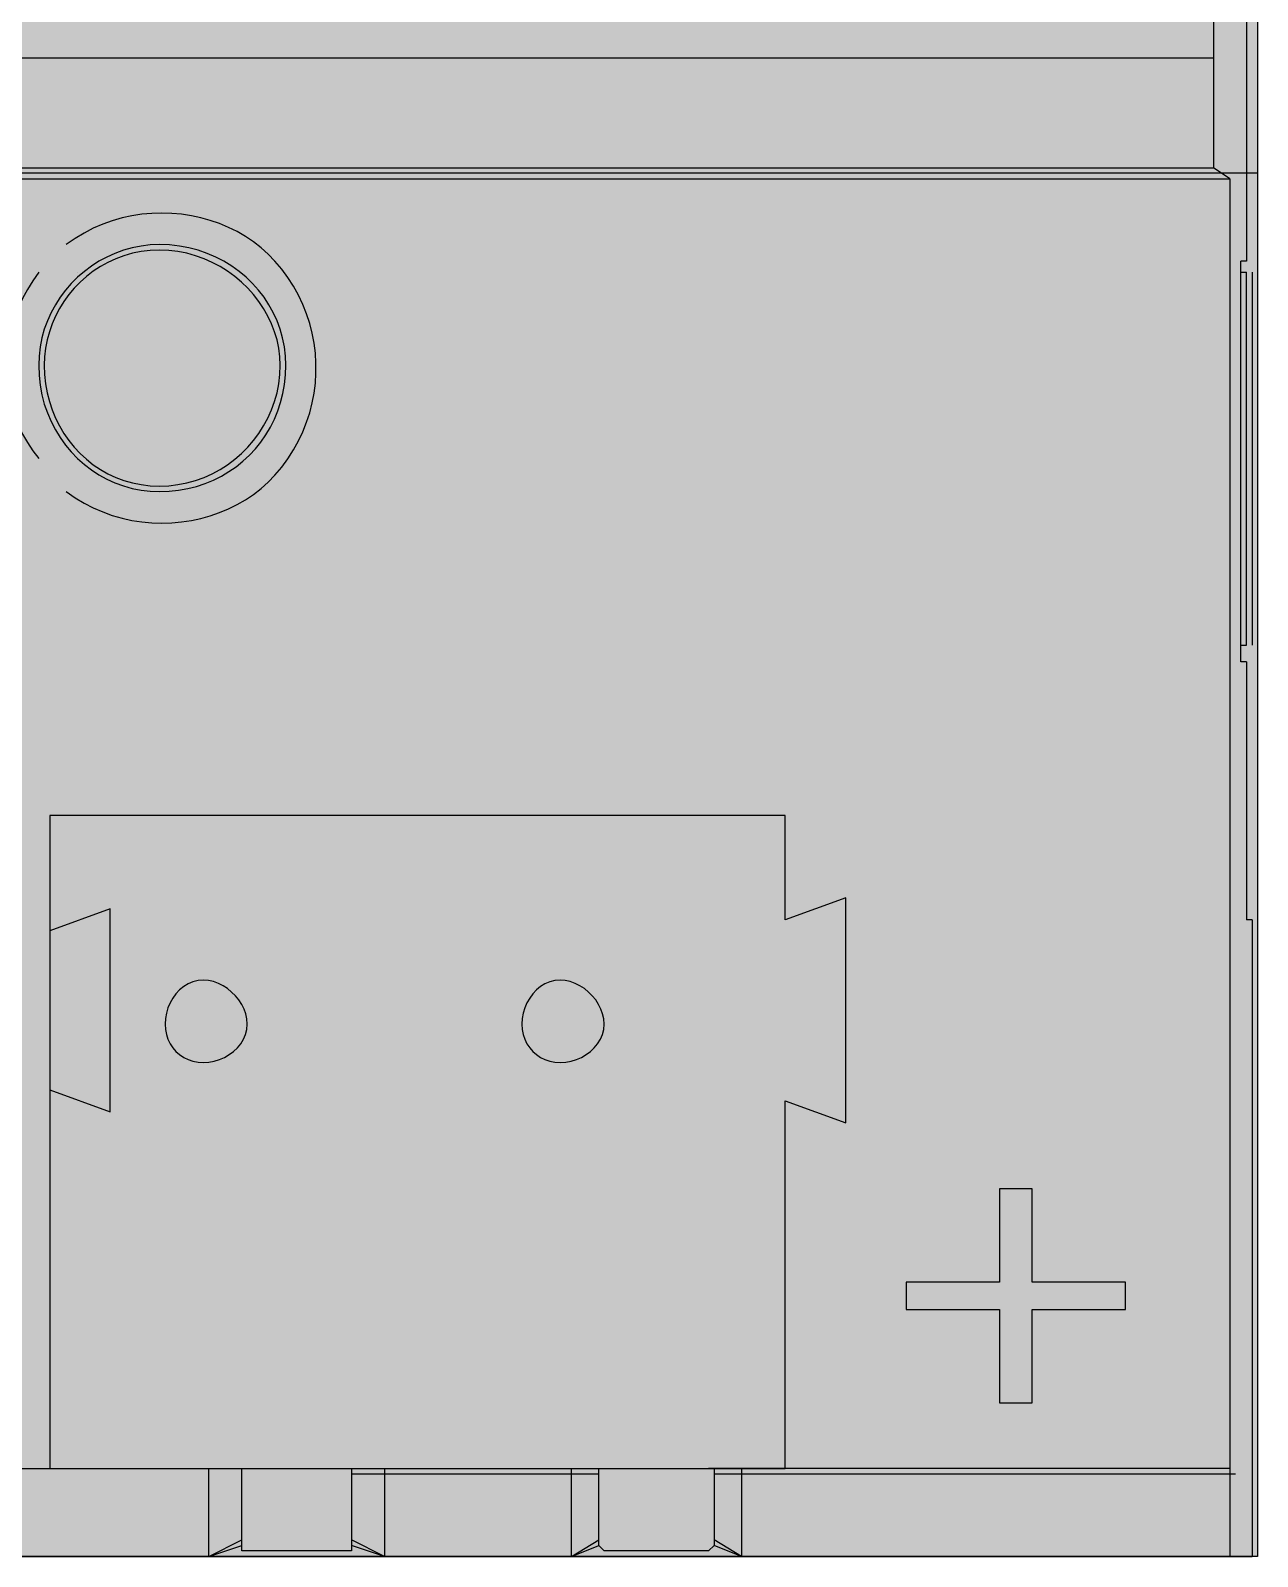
# Model space of a CAD drawing. Header units: millimetres. Extents: x 0 to 966, y -664 to 90.
# Drawn here: x 52.28 to 72, y -260 to -235.47 of the extents above; entities that cross this region are included whole.
import ezdxf

# ---------------------------------------------------------------- set-up
doc = ezdxf.new("R2010")
doc.units = ezdxf.units.MM
for name, color, linetype in [('HDL_BODY', 7, 'Continuous'), ('HDL_COLOUR', 7, 'Continuous'), ('HDL_DETAIL', 7, 'Continuous'), ('HDL_PRINT', 7, 'Continuous')]:
    doc.layers.add(name, color=color, linetype=linetype)

# ---------------------------------------------------------------- blocks, each defined once
blk = doc.blocks.new('M_R4.10.1_FRONT')
at = {"layer": 'HDL_BODY', "true_color": 0x202126}
blk.add_hatch(color=250, dxfattribs=at).paths.add_polyline_path([(0, 0), (72, 0), (72, 90), (0, 90)])
at = {"layer": 'HDL_BODY', "true_color": 0x2a2a30}
blk.add_hatch(color=250, dxfattribs=at).paths.add_polyline_path([(0.4, 20.52), (71.6, 20.52), (71.6, 68.31), (0.4, 68.31)])
at = {"layer": 'HDL_BODY', "true_color": 0x23242a}
blk.add_hatch(color=250, dxfattribs=at).paths.add_polyline_path([(0.4, 0.5), (71.6, 0.5), (71.6, 19.8), (0.4, 19.8)])
at = {"layer": 'HDL_COLOUR', "true_color": 0x232529}
for points in [[(56.383, 19.148), (56.377, 19.298), (56.359, 19.445), (56.33, 19.589), (56.291, 19.729), (56.241, 19.864), (56.181, 19.996), (56.111, 20.122), (56.032, 20.242), (55.944, 20.356), (55.848, 20.464), (55.744, 20.565), (55.632, 20.658), (55.513, 20.744), (55.388, 20.821), (55.256, 20.889), (55.118, 20.948), (54.974, 20.998), (54.825, 21.037), (54.672, 21.065), (54.514, 21.083), (54.352, 21.089), (54.202, 21.083), (54.055, 21.065), (53.911, 21.037), (53.771, 20.998), (53.636, 20.948), (53.504, 20.889), (53.378, 20.821), (53.258, 20.744), (53.144, 20.658), (53.036, 20.565), (52.935, 20.464), (52.841, 20.356), (52.756, 20.242), (52.679, 20.122), (52.61, 19.996), (52.551, 19.864), (52.501, 19.729), (52.462, 19.589), (52.434, 19.445), (52.416, 19.298), (52.41, 19.148), (52.416, 18.986), (52.434, 18.828), (52.462, 18.674), (52.501, 18.525), (52.551, 18.382), (52.61, 18.244), (52.679, 18.112), (52.756, 17.986), (52.841, 17.867), (52.935, 17.756), (53.036, 17.652), (53.144, 17.556), (53.258, 17.468), (53.378, 17.389), (53.504, 17.32), (53.636, 17.26), (53.771, 17.21), (53.911, 17.17), (54.055, 17.142), (54.202, 17.124), (54.352, 17.118), (54.506, 17.124), (54.657, 17.14), (54.805, 17.166), (54.947, 17.202), (55.085, 17.248), (55.219, 17.303), (55.346, 17.366), (55.469, 17.439), (55.585, 17.519), (55.694, 17.607), (55.797, 17.703), (55.893, 17.806), (55.981, 17.915), (56.062, 18.031), (56.134, 18.153), (56.198, 18.281), (56.253, 18.414), (56.299, 18.552), (56.335, 18.695), (56.361, 18.842), (56.377, 18.993), (56.383, 19.148)], [(56.293, 19.148), (56.287, 19.286), (56.27, 19.422), (56.241, 19.556), (56.202, 19.687), (56.153, 19.815), (56.094, 19.939), (56.025, 20.059), (55.948, 20.175), (55.863, 20.284), (55.77, 20.388), (55.669, 20.486), (55.561, 20.577), (55.447, 20.66), (55.326, 20.736), (55.2, 20.803), (55.069, 20.861), (54.933, 20.91), (54.793, 20.949), (54.649, 20.977), (54.502, 20.995), (54.352, 21.001), (54.203, 20.995), (54.057, 20.977), (53.916, 20.949), (53.78, 20.91), (53.648, 20.861), (53.522, 20.803), (53.402, 20.736), (53.287, 20.66), (53.179, 20.577), (53.077, 20.486), (52.983, 20.388), (52.896, 20.284), (52.816, 20.175), (52.745, 20.059), (52.682, 19.939), (52.627, 19.815), (52.582, 19.687), (52.547, 19.556), (52.521, 19.422), (52.505, 19.286), (52.499, 19.148), (52.505, 18.998), (52.521, 18.851), (52.547, 18.707), (52.582, 18.567), (52.627, 18.431), (52.682, 18.3), (52.745, 18.174), (52.816, 18.053), (52.896, 17.939), (52.983, 17.831), (53.077, 17.73), (53.179, 17.637), (53.287, 17.551), (53.402, 17.474), (53.522, 17.406), (53.648, 17.347), (53.78, 17.298), (53.916, 17.258), (54.057, 17.23), (54.203, 17.212), (54.352, 17.206), (54.502, 17.212), (54.649, 17.23), (54.793, 17.258), (54.933, 17.298), (55.069, 17.347), (55.2, 17.406), (55.326, 17.474), (55.447, 17.551), (55.561, 17.637), (55.669, 17.73), (55.77, 17.831), (55.863, 17.939), (55.948, 18.053), (56.025, 18.174), (56.094, 18.3), (56.153, 18.431), (56.202, 18.567), (56.241, 18.707), (56.27, 18.851), (56.287, 18.998), (56.293, 19.148)]]:
    blk.add_hatch(color=250, dxfattribs=at).paths.add_polyline_path(points)
at = {"layer": 'HDL_COLOUR', "true_color": 0x111316}
blk.add_hatch(color=250, dxfattribs=at).paths.add_polyline_path([(52.589, 1.412), (58.5, 1.412), (58.5, 11.912), (52.589, 11.912)])
at = {"layer": 'HDL_COLOUR', "true_color": 0xb7262f}
blk.add_hatch(color=242, dxfattribs=at).paths.add_polyline_path([(58.5, 1.412), (64.411, 1.412), (64.411, 11.912), (58.5, 11.912)])
at = {"layer": 'HDL_COLOUR', "true_color": 0x18191d}
for points in [[(55.763, 8.559), (55.757, 8.641), (55.74, 8.721), (55.711, 8.799), (55.674, 8.875), (55.627, 8.947), (55.573, 9.013), (55.512, 9.074), (55.445, 9.129), (55.374, 9.175), (55.298, 9.213), (55.22, 9.242), (55.139, 9.259), (55.057, 9.265), (54.972, 9.258), (54.89, 9.238), (54.813, 9.205), (54.741, 9.161), (54.676, 9.107), (54.617, 9.045), (54.566, 8.975), (54.523, 8.899), (54.488, 8.819), (54.462, 8.734), (54.446, 8.647), (54.441, 8.559), (54.446, 8.473), (54.462, 8.391), (54.488, 8.314), (54.523, 8.242), (54.566, 8.177), (54.617, 8.118), (54.676, 8.067), (54.741, 8.023), (54.813, 7.988), (54.89, 7.963), (54.972, 7.947), (55.057, 7.942), (55.146, 7.947), (55.233, 7.963), (55.317, 7.988), (55.398, 8.023), (55.474, 8.067), (55.543, 8.118), (55.605, 8.177), (55.659, 8.242), (55.703, 8.314), (55.736, 8.391), (55.756, 8.473), (55.763, 8.559)], [(61.499, 8.559), (61.493, 8.641), (61.475, 8.721), (61.447, 8.799), (61.409, 8.875), (61.363, 8.947), (61.308, 9.013), (61.247, 9.074), (61.181, 9.129), (61.109, 9.175), (61.033, 9.213), (60.955, 9.242), (60.874, 9.259), (60.793, 9.265), (60.707, 9.258), (60.625, 9.238), (60.548, 9.205), (60.477, 9.161), (60.412, 9.107), (60.353, 9.045), (60.302, 8.975), (60.258, 8.899), (60.223, 8.819), (60.198, 8.734), (60.182, 8.647), (60.176, 8.559), (60.182, 8.473), (60.198, 8.391), (60.223, 8.314), (60.258, 8.242), (60.302, 8.177), (60.353, 8.118), (60.412, 8.067), (60.477, 8.023), (60.548, 7.988), (60.625, 7.963), (60.707, 7.947), (60.793, 7.942), (60.881, 7.947), (60.968, 7.963), (61.053, 7.988), (61.133, 8.023), (61.209, 8.067), (61.279, 8.118), (61.341, 8.177), (61.394, 8.242), (61.438, 8.314), (61.471, 8.391), (61.492, 8.473), (61.499, 8.559)]]:
    blk.add_hatch(color=250, dxfattribs=at).paths.add_polyline_path(points)
at = {"layer": 'HDL_PRINT', "true_color": 0xdee1e9}
h = blk.add_hatch(color=254, dxfattribs=at)
h.paths.add_polyline_path([(52.499, 13.06), (52.499, 14.824), (53.116, 14.824), (53.161, 14.824), (53.205, 14.824), (53.249, 14.824), (53.294, 14.824), (53.337, 14.824), (53.381, 14.824), (53.419, 14.791), (53.457, 14.766), (53.496, 14.745), (53.533, 14.726), (53.571, 14.706), (53.609, 14.681), (53.646, 14.648), (53.684, 14.61), (53.72, 14.572), (53.754, 14.534), (53.782, 14.496), (53.805, 14.459), (53.819, 14.421), (53.825, 14.383), (53.853, 14.321), (53.875, 14.264), (53.89, 14.212), (53.9, 14.162), (53.906, 14.112), (53.91, 14.06), (53.911, 14.004), (53.911, 13.942), (53.911, 13.899), (53.911, 13.849), (53.911, 13.794), (53.911, 13.737), (53.911, 13.682), (53.911, 13.631), (53.911, 13.589), (53.879, 13.551), (53.854, 13.513), (53.834, 13.475), (53.815, 13.438), (53.794, 13.4), (53.769, 13.362), (53.735, 13.324), (53.73, 13.291), (53.716, 13.266), (53.693, 13.245), (53.665, 13.226), (53.632, 13.206), (53.596, 13.181), (53.56, 13.148), (53.553, 13.147), (53.533, 13.144), (53.504, 13.137), (53.467, 13.122), (53.425, 13.097), (53.381, 13.06), (53.337, 13.06), (53.294, 13.06), (53.249, 13.06), (53.205, 13.06), (53.161, 13.06), (53.116, 13.06), (52.499, 13.06)])
h.paths.add_polyline_path([(52.675, 13.236), (53.116, 13.236), (53.154, 13.236), (53.192, 13.238), (53.23, 13.243), (53.268, 13.252), (53.306, 13.268), (53.344, 13.291), (53.381, 13.324), (53.39, 13.325), (53.412, 13.33), (53.439, 13.343), (53.461, 13.369), (53.47, 13.412), (53.508, 13.418), (53.544, 13.432), (53.577, 13.454), (53.605, 13.482), (53.627, 13.515), (53.641, 13.551), (53.646, 13.589), (53.646, 13.631), (53.646, 13.682), (53.646, 13.737), (53.646, 13.794), (53.646, 13.849), (53.646, 13.899), (53.646, 13.942), (53.646, 14.008), (53.645, 14.073), (53.641, 14.136), (53.635, 14.195), (53.625, 14.251), (53.609, 14.302), (53.588, 14.346), (53.56, 14.383), (53.554, 14.42), (53.54, 14.456), (53.517, 14.489), (53.489, 14.518), (53.455, 14.54), (53.419, 14.554), (53.381, 14.56), (53.343, 14.564), (53.304, 14.577), (53.262, 14.594), (53.214, 14.613), (53.161, 14.63), (53.1, 14.643), (53.029, 14.648), (52.675, 14.648), (52.675, 13.236)])
at = {"layer": 'HDL_DETAIL', "color": 251, "true_color": 0x52555c}
for points in [[(0, 90), (72, 90), (72, 0), (0, 0), (0, 90)], [(0, 67.677), (72, 67.677), (72, 22.236), (0, 22.236), (0, 67.677)], [(71.293, 24.089), (71.293, 24.089)], [(71.823, 23.118), (71.823, 23.118)], [(71.293, 22.324), (71.293, 22.324)], [(71.293, 22.324), (71.293, 22.324)], [(71.558, 22.148), (71.558, 22.148)], [(71.558, 22.148), (71.558, 22.148)], [(71.558, 22.148), (71.558, 22.148)], [(56.383, 19.148), (56.377, 19.298), (56.359, 19.445), (56.33, 19.589), (56.291, 19.729), (56.241, 19.864), (56.181, 19.996), (56.111, 20.122), (56.032, 20.242), (55.944, 20.356), (55.848, 20.464), (55.744, 20.565), (55.632, 20.658), (55.513, 20.744), (55.388, 20.821), (55.256, 20.889), (55.118, 20.948), (54.974, 20.998), (54.825, 21.037), (54.672, 21.065), (54.514, 21.083), (54.352, 21.089), (54.202, 21.083), (54.055, 21.065), (53.911, 21.037), (53.771, 20.998), (53.636, 20.948), (53.504, 20.889), (53.378, 20.821), (53.258, 20.744), (53.144, 20.658), (53.036, 20.565), (52.935, 20.464), (52.841, 20.356), (52.756, 20.242), (52.679, 20.122), (52.61, 19.996), (52.551, 19.864), (52.501, 19.729), (52.462, 19.589), (52.434, 19.445), (52.416, 19.298), (52.41, 19.148), (52.416, 18.986), (52.434, 18.828), (52.462, 18.674), (52.501, 18.525), (52.551, 18.382), (52.61, 18.244), (52.679, 18.112), (52.756, 17.986), (52.841, 17.867), (52.935, 17.756), (53.036, 17.652), (53.144, 17.556), (53.258, 17.468), (53.378, 17.389), (53.504, 17.32), (53.636, 17.26), (53.771, 17.21), (53.911, 17.17), (54.055, 17.142), (54.202, 17.124), (54.352, 17.118), (54.506, 17.124), (54.657, 17.14), (54.805, 17.166), (54.947, 17.202), (55.085, 17.248), (55.219, 17.303), (55.346, 17.366), (55.469, 17.439), (55.585, 17.519), (55.694, 17.607), (55.797, 17.703), (55.893, 17.806), (55.981, 17.915), (56.062, 18.031), (56.134, 18.153), (56.198, 18.281), (56.253, 18.414), (56.299, 18.552), (56.335, 18.695), (56.361, 18.842), (56.377, 18.993), (56.383, 19.148)], [(56.293, 19.148), (56.287, 19.286), (56.27, 19.422), (56.241, 19.556), (56.202, 19.687), (56.153, 19.815), (56.094, 19.939), (56.025, 20.059), (55.948, 20.175), (55.863, 20.284), (55.77, 20.388), (55.669, 20.486), (55.561, 20.577), (55.447, 20.66), (55.326, 20.736), (55.2, 20.803), (55.069, 20.861), (54.933, 20.91), (54.793, 20.949), (54.649, 20.977), (54.502, 20.995), (54.352, 21.001), (54.203, 20.995), (54.057, 20.977), (53.916, 20.949), (53.78, 20.91), (53.648, 20.861), (53.522, 20.803), (53.402, 20.736), (53.287, 20.66), (53.179, 20.577), (53.077, 20.486), (52.983, 20.388), (52.896, 20.284), (52.816, 20.175), (52.745, 20.059), (52.682, 19.939), (52.627, 19.815), (52.582, 19.687), (52.547, 19.556), (52.521, 19.422), (52.505, 19.286), (52.499, 19.148), (52.505, 18.998), (52.521, 18.851), (52.547, 18.707), (52.582, 18.567), (52.627, 18.431), (52.682, 18.3), (52.745, 18.174), (52.816, 18.053), (52.896, 17.939), (52.983, 17.831), (53.077, 17.73), (53.179, 17.637), (53.287, 17.551), (53.402, 17.474), (53.522, 17.406), (53.648, 17.347), (53.78, 17.298), (53.916, 17.258), (54.057, 17.23), (54.203, 17.212), (54.352, 17.206), (54.502, 17.212), (54.649, 17.23), (54.793, 17.258), (54.933, 17.298), (55.069, 17.347), (55.2, 17.406), (55.326, 17.474), (55.447, 17.551), (55.561, 17.637), (55.669, 17.73), (55.77, 17.831), (55.863, 17.939), (55.948, 18.053), (56.025, 18.174), (56.094, 18.3), (56.153, 18.431), (56.202, 18.567), (56.241, 18.707), (56.27, 18.851), (56.287, 18.998), (56.293, 19.148)], [(52.854, 21.089), (52.854, 21.089)], [(53.029, 20.648), (53.029, 20.648)], [(71.734, 20.824), (71.734, 20.824)], [(71.734, 20.824), (71.734, 20.824)], [(71.734, 20.648), (71.734, 20.648)], [(71.823, 20.824), (71.823, 20.824)], [(71.823, 20.824), (71.823, 20.824)], [(71.823, 20.648), (71.823, 20.648)], [(71.823, 20.648), (71.823, 20.648)], [(71.912, 20.648), (71.912, 20.648)], [(53.029, 17.648), (53.029, 17.648)], [(52.854, 17.118), (52.854, 17.118)], [(71.734, 14.648), (71.734, 14.648)], [(71.823, 14.648), (71.823, 14.648)], [(71.823, 14.648), (71.823, 14.648)], [(71.912, 14.648), (71.912, 14.648)], [(71.734, 14.383), (71.734, 14.383)], [(71.734, 14.383), (71.734, 14.383)], [(71.823, 14.383), (71.823, 14.383)], [(71.823, 14.383), (71.823, 14.383)], [(71.823, 12.089), (71.823, 12.089)], [(71.823, 10.236), (71.823, 10.236)], [(71.912, 10.236), (71.912, 10.236)], [(71.912, 10.236), (71.912, 10.236)], [(55.763, 8.559), (55.757, 8.641), (55.74, 8.721), (55.711, 8.799), (55.674, 8.875), (55.627, 8.947), (55.573, 9.013), (55.512, 9.074), (55.445, 9.129), (55.374, 9.175), (55.298, 9.213), (55.22, 9.242), (55.139, 9.259), (55.057, 9.265), (54.972, 9.258), (54.89, 9.238), (54.813, 9.205), (54.741, 9.161), (54.676, 9.107), (54.617, 9.045), (54.566, 8.975), (54.523, 8.899), (54.488, 8.819), (54.462, 8.734), (54.446, 8.647), (54.441, 8.559), (54.446, 8.473), (54.462, 8.391), (54.488, 8.314), (54.523, 8.242), (54.566, 8.177), (54.617, 8.118), (54.676, 8.067), (54.741, 8.023), (54.813, 7.988), (54.89, 7.963), (54.972, 7.947), (55.057, 7.942), (55.146, 7.947), (55.233, 7.963), (55.317, 7.988), (55.398, 8.023), (55.474, 8.067), (55.543, 8.118), (55.605, 8.177), (55.659, 8.242), (55.703, 8.314), (55.736, 8.391), (55.756, 8.473), (55.763, 8.559)], [(61.499, 8.559), (61.493, 8.641), (61.475, 8.721), (61.447, 8.799), (61.409, 8.875), (61.363, 8.947), (61.308, 9.013), (61.247, 9.074), (61.181, 9.129), (61.109, 9.175), (61.033, 9.213), (60.955, 9.242), (60.874, 9.259), (60.793, 9.265), (60.707, 9.258), (60.625, 9.238), (60.548, 9.205), (60.477, 9.161), (60.412, 9.107), (60.353, 9.045), (60.302, 8.975), (60.258, 8.899), (60.223, 8.819), (60.198, 8.734), (60.182, 8.647), (60.176, 8.559), (60.182, 8.473), (60.198, 8.391), (60.223, 8.314), (60.258, 8.242), (60.302, 8.177), (60.353, 8.118), (60.412, 8.067), (60.477, 8.023), (60.548, 7.988), (60.625, 7.963), (60.707, 7.947), (60.793, 7.942), (60.881, 7.947), (60.968, 7.963), (61.053, 7.988), (61.133, 8.023), (61.209, 8.067), (61.279, 8.118), (61.341, 8.177), (61.394, 8.242), (61.438, 8.314), (61.471, 8.391), (61.492, 8.473), (61.499, 8.559)], [(63.175, 1.412), (63.175, 1.412)], [(63.175, 1.412), (63.175, 1.412)], [(71.558, 1.412), (71.558, 1.412)], [(71.558, 1.412), (71.558, 1.412)], [(52.94, 0), (52.94, 0)], [(52.94, 0), (52.94, 0)], [(52.94, 0), (52.94, 0)], [(52.94, 0), (52.94, 0)], [(52.94, 0), (52.94, 0)], [(52.94, 0), (52.94, 0)], [(52.94, 0), (52.94, 0)], [(52.94, 0), (52.94, 0)], [(52.94, 0), (52.94, 0)], [(52.94, 0), (52.94, 0)], [(52.94, 0), (52.94, 0)], [(52.94, 0), (52.94, 0)], [(52.94, 0), (52.94, 0)], [(52.94, 0), (52.94, 0)], [(52.94, 0), (52.94, 0)], [(52.94, 0), (52.94, 0)], [(52.94, 0), (52.94, 0)], [(52.94, 0), (52.94, 0)], [(52.94, 0), (52.94, 0)], [(52.94, 0), (52.94, 0)], [(52.94, 0), (52.94, 0)], [(52.94, 0), (52.94, 0)], [(52.94, 0), (52.94, 0)], [(60.528, 0), (60.528, 0)], [(60.528, 0), (60.528, 0)], [(60.528, 0), (60.528, 0)], [(60.528, 0), (60.528, 0)], [(60.528, 0), (60.528, 0)], [(60.528, 0), (60.528, 0)], [(60.528, 0), (60.528, 0)], [(60.528, 0), (60.528, 0)], [(60.528, 0), (60.528, 0)], [(60.528, 0), (60.528, 0)], [(60.528, 0), (60.528, 0)], [(60.528, 0), (60.528, 0)], [(60.528, 0), (60.528, 0)], [(60.528, 0), (60.528, 0)], [(60.528, 0), (60.528, 0)], [(60.528, 0), (60.528, 0)], [(60.528, 0), (60.528, 0)], [(60.528, 0), (60.528, 0)], [(60.528, 0), (60.528, 0)], [(60.528, 0), (60.528, 0)], [(60.528, 0), (60.528, 0)], [(60.528, 0), (60.528, 0)], [(60.528, 0), (60.528, 0)], [(63.616, 0), (63.616, 0)], [(63.616, 0), (63.616, 0)], [(71.558, 0), (71.558, 0)], [(71.558, 0), (71.558, 0)], [(71.912, 0), (71.912, 0)], [(71.912, 0), (71.912, 0)], [(71.912, 0), (71.912, 0)]]:
    blk.add_lwpolyline(points, close=True, dxfattribs=at)
for points in [[(71.293, 65.559), (71.293, 55.238), (71.293, 44.824), (71.293, 34.413), (71.293, 24.089)], [(71.823, 24.971), (71.823, 24.971), (71.823, 24.795), (71.823, 24.442), (71.823, 24.089), (71.823, 23.56), (71.823, 23.118)], [(0.441, 24.089), (71.293, 24.089)], [(0.441, 24.089), (71.293, 24.089)], [(0.441, 24.089), (71.293, 24.089)], [(0.441, 24.089), (71.293, 24.089)], [(0.441, 24.089), (71.293, 24.089)], [(0.441, 24.089), (71.293, 24.089)], [(0.441, 24.089), (71.293, 24.089)], [(0.441, 24.089), (71.293, 24.089)], [(0.441, 24.089), (71.293, 24.089)], [(0.441, 24.089), (71.293, 24.089)], [(0.441, 24.089), (71.293, 24.089)], [(0.441, 24.089), (71.293, 24.089)], [(0.441, 24.089), (71.293, 24.089)], [(0.441, 24.089), (71.293, 24.089)], [(0.441, 24.089), (71.293, 24.089)], [(0.441, 24.089), (71.293, 24.089)], [(0.441, 24.089), (71.293, 24.089)], [(0.441, 24.089), (71.293, 24.089)], [(0.441, 24.089), (71.293, 24.089)], [(0.441, 24.089), (71.293, 24.089)], [(0.441, 24.089), (71.293, 24.089)], [(71.293, 24.089), (71.293, 23.56), (71.293, 23.03), (71.293, 22.677), (71.293, 22.412), (71.293, 22.324)], [(71.823, 23.118), (71.823, 20.824)], [(71.823, 23.118), (71.823, 20.824)], [(71.823, 23.118), (71.823, 20.824)], [(71.823, 23.118), (71.823, 20.824)], [(71.823, 23.118), (71.823, 20.824)], [(71.823, 23.118), (71.823, 20.824)], [(71.823, 23.118), (71.823, 20.824)], [(71.823, 23.118), (71.823, 20.824)], [(71.823, 23.118), (71.823, 20.824)], [(71.823, 23.118), (71.823, 20.824)], [(71.823, 23.118), (71.823, 20.824)], [(71.823, 23.118), (71.823, 20.824)], [(71.823, 23.118), (71.823, 20.824)], [(71.823, 23.118), (71.823, 20.824)], [(71.823, 23.118), (71.823, 20.824)], [(71.823, 23.118), (71.823, 20.824)], [(71.823, 23.118), (71.823, 20.824)], [(71.823, 23.118), (71.823, 20.824)], [(71.823, 23.118), (71.823, 20.824)], [(71.823, 23.118), (71.823, 20.824)], [(71.823, 23.118), (71.823, 20.824)], [(0.441, 22.324), (71.293, 22.324)], [(0.441, 22.324), (71.293, 22.324)], [(0.441, 22.324), (71.293, 22.324)], [(0.441, 22.324), (71.293, 22.324)], [(0.441, 22.324), (71.293, 22.324)], [(0.441, 22.324), (71.293, 22.324)], [(0.441, 22.324), (71.293, 22.324)], [(0.441, 22.324), (71.293, 22.324)], [(0.441, 22.324), (71.293, 22.324)], [(0.441, 22.324), (71.293, 22.324)], [(0.441, 22.324), (71.293, 22.324)], [(0.441, 22.324), (71.293, 22.324)], [(0.441, 22.324), (71.293, 22.324)], [(0.441, 22.324), (71.293, 22.324)], [(0.441, 22.324), (71.293, 22.324)], [(0.441, 22.324), (71.293, 22.324)], [(0.441, 22.324), (71.293, 22.324)], [(0.441, 22.324), (71.293, 22.324)], [(0.441, 22.324), (71.293, 22.324)], [(0.441, 22.324), (71.293, 22.324)], [(0.441, 22.324), (71.293, 22.324)], [(71.558, 22.148), (71.293, 22.324)], [(71.558, 22.148), (71.293, 22.324)], [(71.558, 22.148), (71.293, 22.324)], [(71.558, 22.148), (71.293, 22.324)], [(71.558, 22.148), (71.293, 22.324)], [(71.558, 22.148), (71.293, 22.324)], [(71.558, 22.148), (71.293, 22.324)], [(71.558, 22.148), (71.293, 22.324)], [(71.558, 22.148), (71.293, 22.324)], [(71.558, 22.148), (71.293, 22.324)], [(71.558, 22.148), (71.293, 22.324)], [(71.558, 22.148), (71.293, 22.324)], [(71.558, 22.148), (71.293, 22.324)], [(71.558, 22.148), (71.293, 22.324)], [(71.558, 22.148), (71.293, 22.324)], [(71.558, 22.148), (71.293, 22.324)], [(71.558, 22.148), (71.293, 22.324)], [(71.558, 22.148), (71.293, 22.324)], [(71.558, 22.148), (71.293, 22.324)], [(71.558, 22.148), (71.293, 22.324)], [(71.558, 22.148), (71.293, 22.324)], [(0.265, 22.148), (71.558, 22.148)], [(0.265, 22.148), (71.558, 22.148)], [(0.265, 22.148), (71.558, 22.148)], [(0.265, 22.148), (71.558, 22.148)], [(0.265, 22.148), (71.558, 22.148)], [(0.265, 22.148), (71.558, 22.148)], [(0.265, 22.148), (71.558, 22.148)], [(0.265, 22.148), (71.558, 22.148)], [(0.265, 22.148), (71.558, 22.148)], [(0.265, 22.148), (71.558, 22.148)], [(0.265, 22.148), (71.558, 22.148)], [(0.265, 22.148), (71.558, 22.148)], [(0.265, 22.148), (71.558, 22.148)], [(0.265, 22.148), (71.558, 22.148)], [(0.265, 22.148), (71.558, 22.148)], [(0.265, 22.148), (71.558, 22.148)], [(0.265, 22.148), (71.558, 22.148)], [(0.265, 22.148), (71.558, 22.148)], [(0.265, 22.148), (71.558, 22.148)], [(0.265, 22.148), (71.558, 22.148)], [(0.265, 22.148), (71.558, 22.148)], [(71.558, 22.148), (71.558, 1.412)], [(71.558, 22.148), (71.558, 1.412)], [(71.558, 22.148), (71.558, 1.412)], [(71.558, 22.148), (71.558, 1.412)], [(71.558, 22.148), (71.558, 1.412)], [(71.558, 22.148), (71.558, 1.412)], [(71.558, 22.148), (71.558, 1.412)], [(71.558, 22.148), (71.558, 1.412)], [(71.558, 22.148), (71.558, 1.412)], [(71.558, 22.148), (71.558, 1.412)], [(71.558, 22.148), (71.558, 1.412)], [(71.558, 22.148), (71.558, 1.412)], [(71.558, 22.148), (71.558, 1.412)], [(71.558, 22.148), (71.558, 1.412)], [(71.558, 22.148), (71.558, 1.412)], [(71.558, 22.148), (71.558, 1.412)], [(71.558, 22.148), (71.558, 1.412)], [(71.558, 22.148), (71.558, 1.412)], [(71.558, 22.148), (71.558, 1.412)], [(71.558, 22.148), (71.558, 1.412)], [(71.558, 22.148), (71.558, 1.412)], [(52.854, 17.118), (52.994, 17.02), (53.139, 16.933), (53.288, 16.856), (53.44, 16.791), (53.594, 16.735), (53.751, 16.69), (53.91, 16.655), (54.07, 16.631), (54.23, 16.616), (54.39, 16.611), (54.549, 16.616), (54.708, 16.63), (54.864, 16.654), (55.018, 16.687), (55.169, 16.73), (55.317, 16.781), (55.461, 16.841), (55.6, 16.91), (55.734, 16.988), (55.862, 17.074), (55.984, 17.169), (56.099, 17.272), (56.207, 17.383), (56.317, 17.512), (56.417, 17.647), (56.507, 17.787), (56.587, 17.932), (56.657, 18.08), (56.717, 18.232), (56.767, 18.386), (56.807, 18.543), (56.837, 18.702), (56.857, 18.862), (56.867, 19.023), (56.867, 19.184), (56.857, 19.345), (56.837, 19.505), (56.807, 19.664), (56.767, 19.821), (56.717, 19.975), (56.657, 20.127), (56.587, 20.275), (56.507, 20.42), (56.417, 20.56), (56.317, 20.695), (56.207, 20.824), (56.099, 20.935), (55.984, 21.038), (55.862, 21.133), (55.734, 21.219), (55.6, 21.297), (55.461, 21.366), (55.317, 21.426), (55.169, 21.478), (55.018, 21.52), (54.864, 21.553), (54.708, 21.577), (54.549, 21.591), (54.39, 21.596), (54.23, 21.591), (54.07, 21.576), (53.91, 21.552), (53.751, 21.517), (53.594, 21.472), (53.44, 21.416), (53.288, 21.351), (53.139, 21.274), (52.994, 21.187), (52.854, 21.089)], [(52.41, 20.648), (52.314, 20.508), (52.228, 20.366), (52.151, 20.222), (52.084, 20.077), (52.026, 19.93), (51.978, 19.783), (51.94, 19.635), (51.911, 19.486), (51.892, 19.337), (51.882, 19.189), (51.882, 19.041), (51.892, 18.893), (51.911, 18.747), (51.94, 18.602), (51.978, 18.459), (52.026, 18.317), (52.084, 18.178), (52.151, 18.041), (52.228, 17.907), (52.314, 17.775), (52.41, 17.648)], [(71.734, 14.383), (71.734, 20.824)], [(71.734, 14.383), (71.734, 20.824)], [(71.734, 14.383), (71.734, 20.824)], [(71.734, 14.383), (71.734, 20.824)], [(71.734, 14.383), (71.734, 20.824)], [(71.734, 14.383), (71.734, 20.824)], [(71.734, 14.383), (71.734, 20.824)], [(71.734, 14.383), (71.734, 20.824)], [(71.734, 14.383), (71.734, 20.824)], [(71.734, 14.383), (71.734, 20.824)], [(71.734, 14.383), (71.734, 20.824)], [(71.734, 14.383), (71.734, 20.824)], [(71.734, 14.383), (71.734, 20.824)], [(71.734, 14.383), (71.734, 20.824)], [(71.734, 14.383), (71.734, 20.824)], [(71.734, 14.383), (71.734, 20.824)], [(71.734, 14.383), (71.734, 20.824)], [(71.734, 14.383), (71.734, 20.824)], [(71.734, 14.383), (71.734, 20.824)], [(71.734, 14.383), (71.734, 20.824)], [(71.734, 14.383), (71.734, 20.824)], [(71.823, 20.824), (71.734, 20.824)], [(71.823, 20.824), (71.734, 20.824)], [(71.823, 20.824), (71.734, 20.824)], [(71.823, 20.824), (71.734, 20.824)], [(71.823, 20.824), (71.734, 20.824)], [(71.823, 20.824), (71.734, 20.824)], [(71.823, 20.824), (71.734, 20.824)], [(71.823, 20.824), (71.734, 20.824)], [(71.823, 20.824), (71.734, 20.824)], [(71.823, 20.824), (71.734, 20.824)], [(71.823, 20.824), (71.734, 20.824)], [(71.823, 20.824), (71.734, 20.824)], [(71.823, 20.824), (71.734, 20.824)], [(71.823, 20.824), (71.734, 20.824)], [(71.823, 20.824), (71.734, 20.824)], [(71.823, 20.824), (71.734, 20.824)], [(71.823, 20.824), (71.734, 20.824)], [(71.823, 20.824), (71.734, 20.824)], [(71.823, 20.824), (71.734, 20.824)], [(71.823, 20.824), (71.734, 20.824)], [(71.823, 20.824), (71.734, 20.824)], [(71.734, 20.648), (71.823, 20.648)], [(71.734, 20.648), (71.823, 20.648)], [(71.734, 20.648), (71.823, 20.648)], [(71.734, 20.648), (71.823, 20.648)], [(71.734, 20.648), (71.823, 20.648)], [(71.734, 20.648), (71.823, 20.648)], [(71.734, 20.648), (71.823, 20.648)], [(71.734, 20.648), (71.823, 20.648)], [(71.734, 20.648), (71.823, 20.648)], [(71.734, 20.648), (71.823, 20.648)], [(71.734, 20.648), (71.823, 20.648)], [(71.734, 20.648), (71.823, 20.648)], [(71.734, 20.648), (71.823, 20.648)], [(71.734, 20.648), (71.823, 20.648)], [(71.734, 20.648), (71.823, 20.648)], [(71.734, 20.648), (71.823, 20.648)], [(71.734, 20.648), (71.823, 20.648)], [(71.734, 20.648), (71.823, 20.648)], [(71.734, 20.648), (71.823, 20.648)], [(71.734, 20.648), (71.823, 20.648)], [(71.734, 20.648), (71.823, 20.648)], [(71.823, 14.648), (71.823, 20.648)], [(71.823, 14.648), (71.823, 20.648)], [(71.823, 14.648), (71.823, 20.648)], [(71.823, 14.648), (71.823, 20.648)], [(71.823, 14.648), (71.823, 20.648)], [(71.823, 14.648), (71.823, 20.648)], [(71.823, 14.648), (71.823, 20.648)], [(71.823, 14.648), (71.823, 20.648)], [(71.823, 14.648), (71.823, 20.648)], [(71.823, 14.648), (71.823, 20.648)], [(71.823, 14.648), (71.823, 20.648)], [(71.823, 14.648), (71.823, 20.648)], [(71.823, 14.648), (71.823, 20.648)], [(71.823, 14.648), (71.823, 20.648)], [(71.823, 14.648), (71.823, 20.648)], [(71.823, 14.648), (71.823, 20.648)], [(71.823, 14.648), (71.823, 20.648)], [(71.823, 14.648), (71.823, 20.648)], [(71.823, 14.648), (71.823, 20.648)], [(71.823, 14.648), (71.823, 20.648)], [(71.823, 14.648), (71.823, 20.648)], [(71.912, 20.648), (71.912, 14.648)], [(71.912, 20.648), (71.912, 14.648)], [(71.912, 20.648), (71.912, 14.648)], [(71.912, 20.648), (71.912, 14.648)], [(71.912, 20.648), (71.912, 14.648)], [(71.912, 20.648), (71.912, 14.648)], [(71.912, 20.648), (71.912, 14.648)], [(71.912, 20.648), (71.912, 14.648)], [(71.912, 20.648), (71.912, 14.648)], [(71.912, 20.648), (71.912, 14.648)], [(71.912, 20.648), (71.912, 14.648)], [(71.912, 20.648), (71.912, 14.648)], [(71.912, 20.648), (71.912, 14.648)], [(71.912, 20.648), (71.912, 14.648)], [(71.912, 20.648), (71.912, 14.648)], [(71.912, 20.648), (71.912, 14.648)], [(71.912, 20.648), (71.912, 14.648)], [(71.912, 20.648), (71.912, 14.648)], [(71.912, 20.648), (71.912, 14.648)], [(71.912, 20.648), (71.912, 14.648)], [(71.912, 20.648), (71.912, 14.648)], [(71.734, 14.648), (71.823, 14.648)], [(71.734, 14.648), (71.823, 14.648)], [(71.734, 14.648), (71.823, 14.648)], [(71.734, 14.648), (71.823, 14.648)], [(71.734, 14.648), (71.823, 14.648)], [(71.734, 14.648), (71.823, 14.648)], [(71.734, 14.648), (71.823, 14.648)], [(71.734, 14.648), (71.823, 14.648)], [(71.734, 14.648), (71.823, 14.648)], [(71.734, 14.648), (71.823, 14.648)], [(71.734, 14.648), (71.823, 14.648)], [(71.734, 14.648), (71.823, 14.648)], [(71.734, 14.648), (71.823, 14.648)], [(71.734, 14.648), (71.823, 14.648)], [(71.734, 14.648), (71.823, 14.648)], [(71.734, 14.648), (71.823, 14.648)], [(71.734, 14.648), (71.823, 14.648)], [(71.734, 14.648), (71.823, 14.648)], [(71.734, 14.648), (71.823, 14.648)], [(71.734, 14.648), (71.823, 14.648)], [(71.734, 14.648), (71.823, 14.648)], [(71.823, 14.383), (71.734, 14.383)], [(71.823, 14.383), (71.734, 14.383)], [(71.823, 14.383), (71.734, 14.383)], [(71.823, 14.383), (71.734, 14.383)], [(71.823, 14.383), (71.734, 14.383)], [(71.823, 14.383), (71.734, 14.383)], [(71.823, 14.383), (71.734, 14.383)], [(71.823, 14.383), (71.734, 14.383)], [(71.823, 14.383), (71.734, 14.383)], [(71.823, 14.383), (71.734, 14.383)], [(71.823, 14.383), (71.734, 14.383)], [(71.823, 14.383), (71.734, 14.383)], [(71.823, 14.383), (71.734, 14.383)], [(71.823, 14.383), (71.734, 14.383)], [(71.823, 14.383), (71.734, 14.383)], [(71.823, 14.383), (71.734, 14.383)], [(71.823, 14.383), (71.734, 14.383)], [(71.823, 14.383), (71.734, 14.383)], [(71.823, 14.383), (71.734, 14.383)], [(71.823, 14.383), (71.734, 14.383)], [(71.823, 14.383), (71.734, 14.383)], [(71.823, 14.383), (71.823, 12.089)], [(71.823, 14.383), (71.823, 12.089)], [(71.823, 14.383), (71.823, 12.089)], [(71.823, 14.383), (71.823, 12.089)], [(71.823, 14.383), (71.823, 12.089)], [(71.823, 14.383), (71.823, 12.089)], [(71.823, 14.383), (71.823, 12.089)], [(71.823, 14.383), (71.823, 12.089)], [(71.823, 14.383), (71.823, 12.089)], [(71.823, 14.383), (71.823, 12.089)], [(71.823, 14.383), (71.823, 12.089)], [(71.823, 14.383), (71.823, 12.089)], [(71.823, 14.383), (71.823, 12.089)], [(71.823, 14.383), (71.823, 12.089)], [(71.823, 14.383), (71.823, 12.089)], [(71.823, 14.383), (71.823, 12.089)], [(71.823, 14.383), (71.823, 12.089)], [(71.823, 14.383), (71.823, 12.089)], [(71.823, 14.383), (71.823, 12.089)], [(71.823, 14.383), (71.823, 12.089)], [(71.823, 14.383), (71.823, 12.089)], [(71.823, 12.089), (71.823, 11.648), (71.823, 11.118), (71.823, 10.765), (71.823, 10.501), (71.823, 10.236)], [(52.589, 11.912), (52.589, 1.412)], [(64.411, 11.912), (52.589, 11.912)], [(64.411, 10.236), (64.411, 11.912)], [(65.382, 10.589), (64.411, 10.236)], [(65.382, 6.971), (65.382, 10.589)], [(53.56, 10.412), (52.589, 10.059)], [(53.56, 7.148), (53.56, 10.412)], [(71.912, 10.236), (71.823, 10.236)], [(71.912, 10.236), (71.823, 10.236)], [(71.912, 10.236), (71.823, 10.236)], [(71.912, 10.236), (71.823, 10.236)], [(71.912, 10.236), (71.823, 10.236)], [(71.912, 10.236), (71.823, 10.236)], [(71.912, 10.236), (71.823, 10.236)], [(71.912, 10.236), (71.823, 10.236)], [(71.912, 10.236), (71.823, 10.236)], [(71.912, 10.236), (71.823, 10.236)], [(71.912, 10.236), (71.823, 10.236)], [(71.912, 10.236), (71.823, 10.236)], [(71.912, 10.236), (71.823, 10.236)], [(71.912, 10.236), (71.823, 10.236)], [(71.912, 10.236), (71.823, 10.236)], [(71.912, 10.236), (71.823, 10.236)], [(71.912, 10.236), (71.823, 10.236)], [(71.912, 10.236), (71.823, 10.236)], [(71.912, 10.236), (71.823, 10.236)], [(71.912, 10.236), (71.823, 10.236)], [(71.912, 10.236), (71.823, 10.236)], [(71.912, 10.236), (71.912, 0)], [(71.912, 10.236), (71.912, 0)], [(71.912, 10.236), (71.912, 0)], [(71.912, 10.236), (71.912, 0)], [(71.912, 10.236), (71.912, 0)], [(71.912, 10.236), (71.912, 0)], [(71.912, 10.236), (71.912, 0)], [(71.912, 10.236), (71.912, 0)], [(71.912, 10.236), (71.912, 0)], [(71.912, 10.236), (71.912, 0)], [(71.912, 10.236), (71.912, 0)], [(71.912, 10.236), (71.912, 0)], [(71.912, 10.236), (71.912, 0)], [(71.912, 10.236), (71.912, 0)], [(71.912, 10.236), (71.912, 0)], [(71.912, 10.236), (71.912, 0)], [(71.912, 10.236), (71.912, 0)], [(71.912, 10.236), (71.912, 0)], [(71.912, 10.236), (71.912, 0)], [(71.912, 10.236), (71.912, 0)], [(71.912, 10.236), (71.912, 0)], [(52.589, 7.501), (53.56, 7.148)], [(64.411, 1.412), (64.411, 7.324)], [(64.411, 7.324), (65.382, 6.971)], [(67.853, 5.912), (67.853, 4.412)], [(68.381, 5.912), (67.853, 5.912)], [(68.381, 4.412), (68.381, 5.912)], [(66.353, 4.412), (66.353, 3.971)], [(67.853, 4.412), (66.353, 4.412)], [(69.881, 4.412), (68.381, 4.412)], [(69.881, 3.971), (69.881, 4.412)], [(66.353, 3.971), (67.853, 3.971)], [(67.853, 3.971), (67.853, 2.471)], [(68.381, 2.471), (68.381, 3.971)], [(68.381, 3.971), (69.881, 3.971)], [(67.853, 2.471), (68.381, 2.471)], [(0.265, 1.412), (63.175, 1.412)], [(0.265, 1.412), (63.175, 1.412)], [(0.265, 1.412), (63.175, 1.412)], [(0.265, 1.412), (63.175, 1.412)], [(0.265, 1.412), (63.175, 1.412)], [(0.265, 1.412), (63.175, 1.412)], [(0.265, 1.412), (63.175, 1.412)], [(0.265, 1.412), (63.175, 1.412)], [(0.265, 1.412), (63.175, 1.412)], [(0.265, 1.412), (63.175, 1.412)], [(0.265, 1.412), (63.175, 1.412)], [(0.265, 1.412), (63.175, 1.412)], [(0.265, 1.412), (63.175, 1.412)], [(0.265, 1.412), (63.175, 1.412)], [(0.265, 1.412), (63.175, 1.412)], [(0.265, 1.412), (63.175, 1.412)], [(0.265, 1.412), (63.175, 1.412)], [(0.265, 1.412), (63.175, 1.412)], [(0.265, 1.412), (63.175, 1.412)], [(0.265, 1.412), (63.175, 1.412)], [(0.265, 1.412), (63.175, 1.412)], [(52.589, 1.412), (64.411, 1.412)], [(55.147, 0), (55.147, 1.412)], [(55.677, 0.177), (55.677, 1.412)], [(57.44, 1.412), (57.44, 0.177)], [(61.412, 1.324), (57.44, 1.324)], [(57.97, 1.412), (57.97, 0)], [(60.972, 0), (60.972, 1.412)], [(61.412, 0.177), (61.412, 1.412)], [(71.558, 1.412), (63.175, 1.412)], [(71.558, 1.412), (63.175, 1.412)], [(71.558, 1.412), (63.175, 1.412)], [(71.558, 1.412), (63.175, 1.412)], [(71.558, 1.412), (63.175, 1.412)], [(71.558, 1.412), (63.175, 1.412)], [(71.558, 1.412), (63.175, 1.412)], [(71.558, 1.412), (63.175, 1.412)], [(71.558, 1.412), (63.175, 1.412)], [(71.558, 1.412), (63.175, 1.412)], [(71.558, 1.412), (63.175, 1.412)], [(71.558, 1.412), (63.175, 1.412)], [(71.558, 1.412), (63.175, 1.412)], [(71.558, 1.412), (63.175, 1.412)], [(71.558, 1.412), (63.175, 1.412)], [(71.558, 1.412), (63.175, 1.412)], [(71.558, 1.412), (63.175, 1.412)], [(71.558, 1.412), (63.175, 1.412)], [(71.558, 1.412), (63.175, 1.412)], [(71.558, 1.412), (63.175, 1.412)], [(71.558, 1.412), (63.175, 1.412)], [(63.265, 1.412), (63.265, 0.177)], [(71.647, 1.324), (63.265, 1.324)], [(63.705, 1.412), (63.705, 0)], [(71.558, 1.412), (71.558, 0.971), (71.558, 0.53), (71.558, 0.265), (71.558, 0), (71.558, 0)], [(55.147, 0), (55.677, 0.265)], [(57.97, 0), (57.44, 0.265)], [(60.972, 0), (61.412, 0.265)], [(63.705, 0), (63.265, 0.265)], [(71.912, 0), (0, 0)], [(71.912, 0), (0, 0)], [(71.912, 0), (0, 0)], [(71.912, 0), (0, 0)], [(71.912, 0), (0, 0)], [(71.912, 0), (0, 0)], [(71.912, 0), (0, 0)], [(71.912, 0), (0, 0)], [(71.912, 0), (0, 0)], [(71.912, 0), (0, 0)], [(71.912, 0), (0, 0)], [(71.912, 0), (0, 0)], [(71.912, 0), (0, 0)], [(71.912, 0), (0, 0)], [(71.912, 0), (0, 0)], [(71.912, 0), (0, 0)], [(71.912, 0), (0, 0)], [(71.912, 0), (0, 0)], [(71.912, 0), (0, 0)], [(71.912, 0), (0, 0)], [(71.912, 0), (0, 0)], [(0.177, 0), (63.616, 0)], [(0.177, 0), (63.616, 0)], [(0.177, 0), (63.616, 0)], [(0.177, 0), (63.616, 0)], [(0.177, 0), (63.616, 0)], [(0.177, 0), (63.616, 0)], [(0.177, 0), (63.616, 0)], [(0.177, 0), (63.616, 0)], [(0.177, 0), (63.616, 0)], [(0.177, 0), (63.616, 0)], [(0.177, 0), (63.616, 0)], [(0.177, 0), (63.616, 0)], [(0.177, 0), (63.616, 0)], [(0.177, 0), (63.616, 0)], [(0.177, 0), (63.616, 0)], [(0.177, 0), (63.616, 0)], [(0.177, 0), (63.616, 0)], [(0.177, 0), (63.616, 0)], [(0.177, 0), (63.616, 0)], [(0.177, 0), (63.616, 0)], [(0.177, 0), (63.616, 0)], [(52.94, 0), (53.029, 0)], [(56.913, 0), (56.823, 0), (56.648, 0), (56.293, 0), (55.763, 0), (55.236, 0), (54.617, 0), (54.087, 0), (53.646, 0), (53.295, 0), (53.029, 0), (52.94, 0)], [(53.029, 0), (53.295, 0), (53.646, 0), (54.087, 0), (54.617, 0), (55.236, 0), (55.763, 0), (56.293, 0), (56.648, 0), (56.823, 0)], [(55.147, 0), (55.677, 0.177)], [(57.97, 0), (57.97, 0), (57.881, 0), (57.794, 0), (57.705, 0), (57.529, 0), (57.353, 0), (56.913, 0), (56.469, 0), (56.028, 0), (55.853, 0), (55.677, 0), (55.498, 0), (55.322, 0), (55.236, 0), (55.147, 0)], [(57.264, 0.089), (57.088, 0.089), (56.823, 0.089), (56.558, 0.089), (56.293, 0.089), (56.028, 0.089), (55.853, 0.089), (55.677, 0.089), (55.677, 0.177)], [(56.823, 0), (56.913, 0)], [(57.44, 0.177), (57.44, 0.089), (57.264, 0.089)], [(57.97, 0), (57.44, 0.177)], [(57.97, 0), (60.972, 0)], [(60.528, 0), (60.617, 0)], [(64.587, 0), (64.5, 0), (64.235, 0), (63.881, 0), (63.354, 0), (62.824, 0), (62.294, 0), (61.764, 0), (61.234, 0), (60.882, 0), (60.617, 0), (60.528, 0)], [(60.617, 0), (60.882, 0), (61.234, 0), (61.764, 0), (62.294, 0), (62.824, 0), (63.354, 0), (63.881, 0), (64.235, 0), (64.5, 0)], [(60.972, 0), (61.412, 0.177)], [(63.705, 0), (63.705, 0), (63.616, 0), (63.53, 0), (63.44, 0), (63.265, 0), (63.089, 0), (62.645, 0), (62.204, 0), (61.853, 0), (61.588, 0), (61.412, 0), (61.234, 0), (61.147, 0), (61.058, 0), (60.972, 0)], [(63.089, 0.089), (62.824, 0.089), (62.559, 0.089), (62.294, 0.089), (62.029, 0.089), (61.853, 0.089), (61.588, 0.089), (61.499, 0.089), (61.412, 0.177)], [(63.265, 0.177), (63.175, 0.089), (63.089, 0.089)], [(63.705, 0), (63.265, 0.177)], [(63.616, 0), (71.558, 0)], [(63.616, 0), (71.558, 0)], [(63.616, 0), (71.558, 0)], [(63.616, 0), (71.558, 0)], [(63.616, 0), (71.558, 0)], [(63.616, 0), (71.558, 0)], [(63.616, 0), (71.558, 0)], [(63.616, 0), (71.558, 0)], [(63.616, 0), (71.558, 0)], [(63.616, 0), (71.558, 0)], [(63.616, 0), (71.558, 0)], [(63.616, 0), (71.558, 0)], [(63.616, 0), (71.558, 0)], [(63.616, 0), (71.558, 0)], [(63.616, 0), (71.558, 0)], [(63.616, 0), (71.558, 0)], [(63.616, 0), (71.558, 0)], [(63.616, 0), (71.558, 0)], [(63.616, 0), (71.558, 0)], [(63.616, 0), (71.558, 0)], [(63.616, 0), (71.558, 0)], [(63.705, 0), (71.647, 0)], [(64.5, 0), (64.587, 0)], [(71.558, 0), (71.912, 0)], [(71.558, 0), (71.912, 0)], [(71.558, 0), (71.912, 0)], [(71.558, 0), (71.912, 0)], [(71.558, 0), (71.912, 0)], [(71.558, 0), (71.912, 0)], [(71.558, 0), (71.912, 0)], [(71.558, 0), (71.912, 0)], [(71.558, 0), (71.912, 0)], [(71.558, 0), (71.912, 0)], [(71.558, 0), (71.912, 0)], [(71.558, 0), (71.912, 0)], [(71.558, 0), (71.912, 0)], [(71.558, 0), (71.912, 0)], [(71.558, 0), (71.912, 0)], [(71.558, 0), (71.912, 0)], [(71.558, 0), (71.912, 0)], [(71.558, 0), (71.912, 0)], [(71.558, 0), (71.912, 0)], [(71.558, 0), (71.912, 0)], [(71.558, 0), (71.912, 0)]]:
    blk.add_lwpolyline(points, dxfattribs=at)

msp = doc.modelspace()

# ---------------------------------------------------------------- block references
msp.add_blockref('M_R4.10.1_FRONT', (0, -260))

doc.saveas('drawing.dxf')
